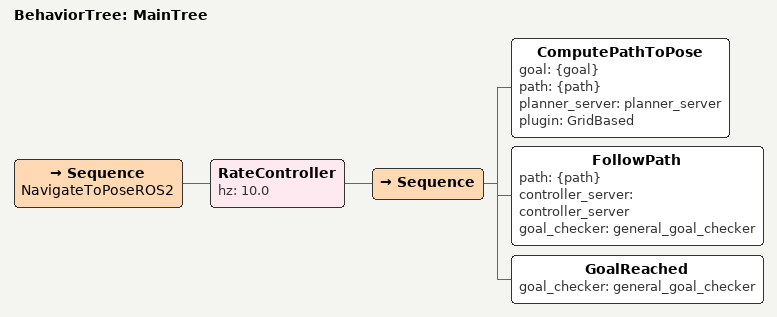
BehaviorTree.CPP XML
<root main_tree_to_execute="MainTree">
  <BehaviorTree ID="MainTree">
    <Sequence name="NavigateToPoseROS2">
      <RateController hz="10.0">
        <Sequence>
          <ComputePathToPose
            goal="{goal}"
            path="{path}"
            planner_server="planner_server"
            plugin="GridBased" />
          <FollowPath
            path="{path}"
            controller_server="controller_server"
            goal_checker="general_goal_checker" />
          <GoalReached goal_checker="general_goal_checker" />
        </Sequence>
      </RateController>
    </Sequence>
  </BehaviorTree>
</root>
